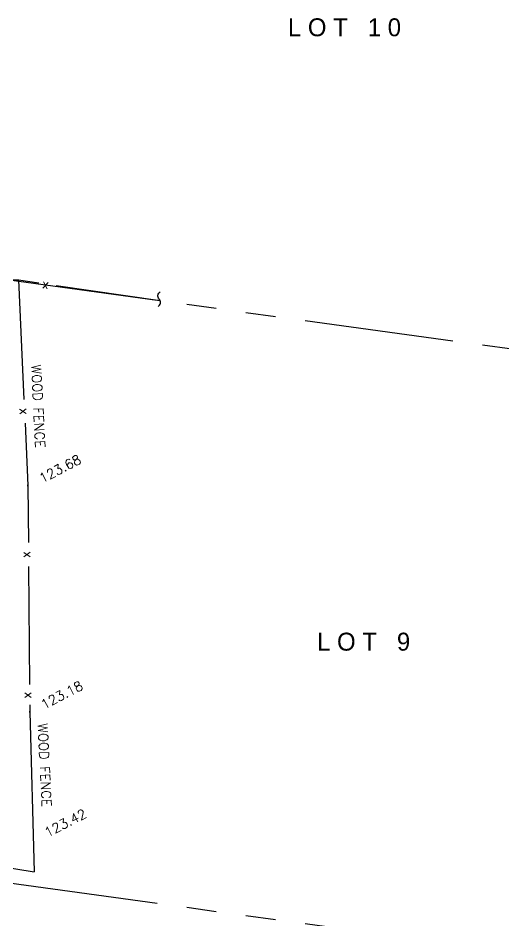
# Model space of a CAD drawing. Extents: x 3812 to 5524, y 4309 to 5867.
# Drawn here: x 5000.7 to 5041.4, y 4895.9 to 4971.4 of the extents above; entities that cross this region are included whole.
import ezdxf
from ezdxf.enums import TextEntityAlignment as Align

# ---------------------------------------------------------------- set-up
doc = ezdxf.new("R2010")
doc.units = 0
doc.header["$LTSCALE"] = 10
doc.header["$MEASUREMENT"] = 0
doc.header["$PDMODE"] = 2
doc.header["$PDSIZE"] = 0.05
doc.linetypes.add('PHANTOM', pattern=[2.5, 1.25, -0.25, 0.25, -0.25, 0.25, -0.25])
doc.layers.get('0').update_dxf_attribs({"linetype": 'CONTINUOUS'})
for name, color, linetype in [('BNDRY-REC', 4, 'PHANTOM'), ('ELEV', 7, 'CONTINUOUS'), ('FENCE', 7, 'CONTINUOUS'), ('LEGEND', 7, 'CONTINUOUS'), ('PNTS-FIELD5-12-16', 3, 'CONTINUOUS'), ('TEXTM', 11, 'CONTINUOUS')]:
    doc.layers.add(name, color=color, linetype=linetype)
doc.styles.add('L80', font='simplex.shx', dxfattribs={"height": 0.8})
doc.styles.add('S6', font='SIMPLEX', dxfattribs={"height": 0.083333})
doc.styles.add('SHADOW', font='SHADOW2.SHX')

# ---------------------------------------------------------------- blocks, each defined once
blk = doc.blocks.new('POINT')
blk.add_point((0, 0))
at = {"layer": 'ELEV', "style": 'S6'}
blk.add_attdef('ELEV', (0.1191, -0.0403), '', height=0.0833, dxfattribs=at)

msp = doc.modelspace()

# ---------------------------------------------------------------- linework, layer by layer
at = {"layer": 'BNDRY-REC'}
for p, q in [((5000.004, 4949.529), (5135.044, 4931.031)), ((5000.004, 4899.062), (5135.044, 4880.564))]:
    msp.add_line(p, q, dxfattribs=at)
at = {"layer": 'FENCE'}
for p, q in [((5000.052, 4949.545), (5000.769, 4949.525)), ((5000.769, 4949.525), (5001.238, 4939.536)), ((5000.769, 4949.525), (5002.489, 4949.274)), ((5003.93, 4949.064), (5012.64, 4947.796)), ((5001.331, 4937.538), (5001.576, 4932.326)), ((5001.576, 4932.326), (5001.613, 4927.544)), ((5001.629, 4925.544), (5001.706, 4915.681)), ((5001.719, 4913.961), (5001.724, 4913.392)), ((5001.724, 4913.392), (5002.1, 4899.984)), ((4996.463, 4900.897), (5002.1, 4899.984))]:
    msp.add_line(p, q, dxfattribs=at)
msp.add_lwpolyline([(5012.473, 4947.306, 0.466308), (5012.561, 4947.925, -0.466308), (5012.65, 4948.544, -0.466308)], format="xyb", dxfattribs=at)

# ---------------------------------------------------------------- block references
at = {"layer": 'PNTS-FIELD5-12-16'}
ref = msp.add_blockref('POINT', (5000.769, 4949.525), dxfattribs=dict(at, xscale=9.6, yscale=9.6, zscale=9.6, rotation=41.23460572878561))
ref.add_attrib('ELEV', '123.26', (4996.96, 4945.448), dxfattribs={"layer": 'ELEV', "height": 0.8, "rotation": 41.23461, "style": 'S6'})
ref = msp.add_blockref('POINT', (5001.576, 4932.326), dxfattribs=dict(at, xscale=9.6, yscale=9.6, zscale=9.6, rotation=27.3291666666667))
ref.add_attrib('ELEV', '123.68', (5002.769, 4932.507), dxfattribs={"layer": 'ELEV', "height": 0.8, "rotation": 27.32917, "style": 'S6'})
ref = msp.add_blockref('POINT', (5001.724, 4913.392), dxfattribs=dict(at, xscale=9.6, yscale=9.6, zscale=9.6, rotation=27.3291666666667))
ref.add_attrib('ELEV', '123.18', (5002.917, 4913.573), dxfattribs={"layer": 'ELEV', "height": 0.8, "rotation": 27.32917, "style": 'S6'})
ref = msp.add_blockref('POINT', (5002.025, 4902.683), dxfattribs=dict(at, xscale=9.6, yscale=9.6, zscale=9.6, rotation=27.3291666666667))
ref.add_attrib('ELEV', '123.42', (5003.218, 4902.864), dxfattribs={"layer": 'ELEV', "height": 0.8, "rotation": 27.32917, "style": 'S6'})

# ---------------------------------------------------------------- texts
at = {"layer": 'FENCE', "style": 'L80'}
for rotation, p in [(351.90617, (5003.054, 4949.202)), (272.68444, (5001.285, 4938.537)), (270.44833, (5001.621, 4926.544)), (270.44833, (5001.701, 4914.776))]:
    msp.add_text('x', height=0.8, rotation=rotation, dxfattribs=at).set_placement(p, align=Align.MIDDLE)
at = {"layer": 'LEGEND', "style": 'SHADOW'}
for s, p in [('L O T   1 0', (5023.339, 4969.924)), ('L O T   9', (5025.78, 4918.507))]:
    msp.add_text(s, height=1.5, dxfattribs=at).set_placement(p)
at = {"layer": 'TEXTM', "style": 'L80'}
for p in [(5001.856, 4942.438), (5002.397, 4912.413)]:
    msp.add_text('WOOD FENCE', height=0.8, rotation=272.87876, dxfattribs=at).set_placement(p)

doc.saveas('drawing.dxf')
